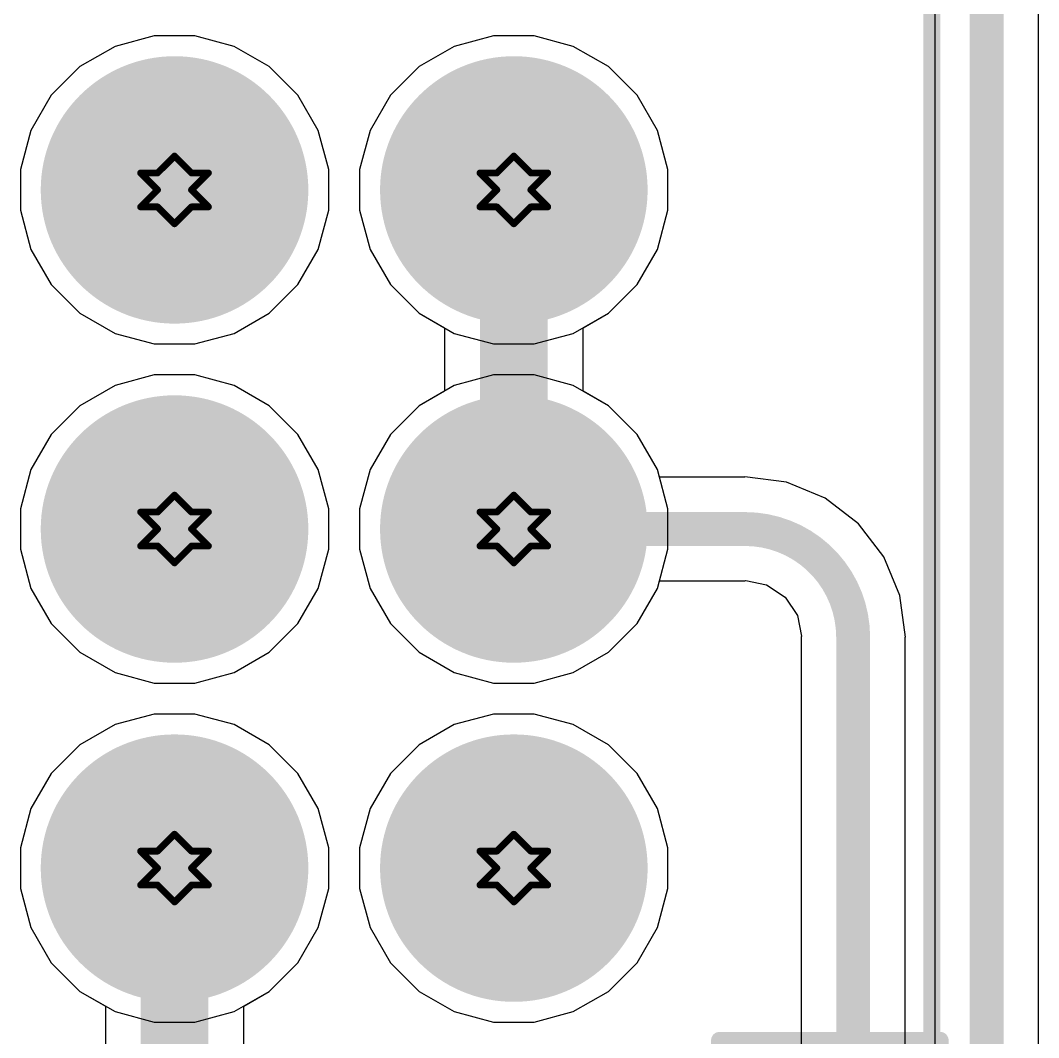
# Model space of a CAD drawing. Header units: inches. Extents: x -0.1 to 10.2, y 0 to 6.5.
# Drawn here: x 0.3845 to 0.6846, y 2.2654 to 2.5654 of the extents above; entities that cross this region are included whole.
import ezdxf

# ---------------------------------------------------------------- set-up
doc = ezdxf.new("R2010")
doc.units = ezdxf.units.IN
doc.header["$MEASUREMENT"] = 0
for name, color, linetype in [('Bottom Layer', 5, 'Continuous'), ('Bottom Overlay', 54, 'Continuous'), ('Bottom Solder', 6, 'Continuous'), ('Drill Drawing', 1, 'Continuous'), ('Multi-Layer', 9, 'Continuous'), ('Pad Holes', 156, 'Continuous'), ('Top Layer', 1, 'Continuous'), ('Top Solder', 216, 'Continuous')]:
    doc.layers.add(name, color=color, linetype=linetype)

# ---------------------------------------------------------------- blocks, each defined once
blk = doc.blocks.new('X9555WV_2_12_6TV01_B_57')
at = {"layer": 'Bottom Layer'}
h = blk.add_hatch(color=5, dxfattribs=at)
edge = h.paths.add_edge_path()
edge.add_arc((-0.35, 0.05), 0.03543, 0, 360)
h = blk.add_hatch(color=5, dxfattribs=at)
edge = h.paths.add_edge_path()
edge.add_arc((-0.25, 0.05), 0.03543, 0, 360)
h = blk.add_hatch(color=5, dxfattribs=at)
edge = h.paths.add_edge_path()
edge.add_arc((-0.15, 0.05), 0.03543, 0, 360)
h = blk.add_hatch(color=5, dxfattribs=at)
edge = h.paths.add_edge_path()
edge.add_arc((-0.35, -0.05), 0.03543, 0, 360)
h = blk.add_hatch(color=5, dxfattribs=at)
edge = h.paths.add_edge_path()
edge.add_arc((-0.25, -0.05), 0.03543, 0, 360)
h = blk.add_hatch(color=5, dxfattribs=at)
edge = h.paths.add_edge_path()
edge.add_arc((-0.15, -0.05), 0.03543, 0, 360)
at = {"layer": 'Bottom Solder'}
h = blk.add_hatch(color=6, dxfattribs=at)
edge = h.paths.add_edge_path()
edge.add_arc((-0.35, 0.05), 0.03943, 0, 360)
h = blk.add_hatch(color=6, dxfattribs=at)
edge = h.paths.add_edge_path()
edge.add_arc((-0.25, 0.05), 0.03943, 0, 360)
h = blk.add_hatch(color=6, dxfattribs=at)
edge = h.paths.add_edge_path()
edge.add_arc((-0.15, 0.05), 0.03943, 0, 360)
h = blk.add_hatch(color=6, dxfattribs=at)
edge = h.paths.add_edge_path()
edge.add_arc((-0.35, -0.05), 0.03943, 0, 360)
h = blk.add_hatch(color=6, dxfattribs=at)
edge = h.paths.add_edge_path()
edge.add_arc((-0.25, -0.05), 0.03943, 0, 360)
h = blk.add_hatch(color=6, dxfattribs=at)
edge = h.paths.add_edge_path()
edge.add_arc((-0.15, -0.05), 0.03943, 0, 360)
at = {"layer": 'Multi-Layer'}
h = blk.add_hatch(color=9, dxfattribs=at)
edge = h.paths.add_edge_path()
edge.add_arc((-0.35, 0.05), 0.03543, 0, 360)
h = blk.add_hatch(color=9, dxfattribs=at)
edge = h.paths.add_edge_path()
edge.add_arc((-0.25, 0.05), 0.03543, 0, 360)
h = blk.add_hatch(color=9, dxfattribs=at)
edge = h.paths.add_edge_path()
edge.add_arc((-0.15, 0.05), 0.03543, 0, 360)
h = blk.add_hatch(color=9, dxfattribs=at)
edge = h.paths.add_edge_path()
edge.add_arc((-0.35, -0.05), 0.03543, 0, 360)
h = blk.add_hatch(color=9, dxfattribs=at)
edge = h.paths.add_edge_path()
edge.add_arc((-0.25, -0.05), 0.03543, 0, 360)
h = blk.add_hatch(color=9, dxfattribs=at)
edge = h.paths.add_edge_path()
edge.add_arc((-0.15, -0.05), 0.03543, 0, 360)
at = {"layer": 'Pad Holes'}
h = blk.add_hatch(color=7, dxfattribs=at)
edge = h.paths.add_edge_path()
edge.add_arc((-0.35, 0.05), 0.02165, 0, 360)
h = blk.add_hatch(color=7, dxfattribs=at)
edge = h.paths.add_edge_path()
edge.add_arc((-0.25, 0.05), 0.02165, 0, 360)
h = blk.add_hatch(color=7, dxfattribs=at)
edge = h.paths.add_edge_path()
edge.add_arc((-0.15, 0.05), 0.02165, 0, 360)
h = blk.add_hatch(color=7, dxfattribs=at)
edge = h.paths.add_edge_path()
edge.add_arc((-0.35, -0.05), 0.02165, 0, 360)
h = blk.add_hatch(color=7, dxfattribs=at)
edge = h.paths.add_edge_path()
edge.add_arc((-0.25, -0.05), 0.02165, 0, 360)
h = blk.add_hatch(color=7, dxfattribs=at)
edge = h.paths.add_edge_path()
edge.add_arc((-0.15, -0.05), 0.02165, 0, 360)
at = {"layer": 'Top Layer'}
h = blk.add_hatch(color=1, dxfattribs=at)
edge = h.paths.add_edge_path()
edge.add_arc((-0.35, 0.05), 0.03543, 0, 360)
h = blk.add_hatch(color=1, dxfattribs=at)
edge = h.paths.add_edge_path()
edge.add_arc((-0.25, 0.05), 0.03543, 0, 360)
h = blk.add_hatch(color=1, dxfattribs=at)
edge = h.paths.add_edge_path()
edge.add_arc((-0.15, 0.05), 0.03543, 0, 360)
h = blk.add_hatch(color=1, dxfattribs=at)
edge = h.paths.add_edge_path()
edge.add_arc((-0.35, -0.05), 0.03543, 0, 360)
h = blk.add_hatch(color=1, dxfattribs=at)
edge = h.paths.add_edge_path()
edge.add_arc((-0.25, -0.05), 0.03543, 0, 360)
h = blk.add_hatch(color=1, dxfattribs=at)
edge = h.paths.add_edge_path()
edge.add_arc((-0.15, -0.05), 0.03543, 0, 360)
at = {"layer": 'Top Solder'}
h = blk.add_hatch(color=216, dxfattribs=at)
edge = h.paths.add_edge_path()
edge.add_arc((-0.35, 0.05), 0.03943, 0, 360)
h = blk.add_hatch(color=216, dxfattribs=at)
edge = h.paths.add_edge_path()
edge.add_arc((-0.25, 0.05), 0.03943, 0, 360)
h = blk.add_hatch(color=216, dxfattribs=at)
edge = h.paths.add_edge_path()
edge.add_arc((-0.15, 0.05), 0.03943, 0, 360)
h = blk.add_hatch(color=216, dxfattribs=at)
edge = h.paths.add_edge_path()
edge.add_arc((-0.35, -0.05), 0.03943, 0, 360)
h = blk.add_hatch(color=216, dxfattribs=at)
edge = h.paths.add_edge_path()
edge.add_arc((-0.25, -0.05), 0.03943, 0, 360)
h = blk.add_hatch(color=216, dxfattribs=at)
edge = h.paths.add_edge_path()
edge.add_arc((-0.15, -0.05), 0.03943, 0, 360)
at = {"layer": 'Bottom Overlay'}
for points in [[(0.1008, 0.17563, 0.005, 0.005, 0), (-0.0992, 0.17563, 0.005, 0.005, 0)], [(-0.0992, 0.11063, 0.005, 0.005, 0), (-0.0992, 0.17563, 0.005, 0.005, 0)], [(0.755, 0.17323, 0.005, 0.005, 0), (-0.755, 0.17323, 0.005, 0.005, 0)], [(0.1008, 0.11063, 0.005, 0.005, 0), (-0.0992, 0.11063, 0.005, 0.005, 0)]]:
    blk.add_lwpolyline(points, format="xyseb", dxfattribs=at)
for points in [[(-0.10045, 0.17563, 0.0025, 0.0025, 1), (-0.09795, 0.17563, 0.0025, 0.0025, 1)], [(-0.10045, 0.17563, 0.0025, 0.0025, 1), (-0.09795, 0.17563, 0.0025, 0.0025, 1)], [(-0.10045, 0.11063, 0.0025, 0.0025, 1), (-0.09795, 0.11063, 0.0025, 0.0025, 1)], [(-0.10045, 0.11063, 0.0025, 0.0025, 1), (-0.09795, 0.11063, 0.0025, 0.0025, 1)]]:
    blk.add_lwpolyline(points, format="xyseb", close=True, dxfattribs=at)

msp = doc.modelspace()

# ---------------------------------------------------------------- linework, layer by layer
at = {"layer": 'Bottom Layer'}
for p, q in [((0.654, 2.58583), (0.654, 1.46011)), ((0.68458, 1.45256), (0.68458, 2.58583)), ((0.42394, 2.56079), (0.41238, 2.55769)), ((0.4359, 2.56079), (0.42394, 2.56079)), ((0.44745, 2.55769), (0.4359, 2.56079)), ((0.52394, 2.56079), (0.51238, 2.55769)), ((0.5359, 2.56079), (0.52394, 2.56079)), ((0.54745, 2.55769), (0.5359, 2.56079)), ((0.41238, 2.55769), (0.40202, 2.55171)), ((0.45781, 2.55171), (0.44745, 2.55769)), ((0.51238, 2.55769), (0.50202, 2.55171)), ((0.55781, 2.55171), (0.54745, 2.55769)), ((0.40202, 2.55171), (0.39356, 2.54325)), ((0.46627, 2.54325), (0.45781, 2.55171)), ((0.50202, 2.55171), (0.49356, 2.54325)), ((0.56627, 2.54325), (0.55781, 2.55171)), ((0.39356, 2.54325), (0.38758, 2.53289)), ((0.47225, 2.53289), (0.46627, 2.54325)), ((0.49356, 2.54325), (0.48758, 2.53289)), ((0.57225, 2.53289), (0.56627, 2.54325)), ((0.38758, 2.53289), (0.38448, 2.52134)), ((0.47535, 2.52134), (0.47225, 2.53289)), ((0.48758, 2.53289), (0.48448, 2.52134)), ((0.57535, 2.52134), (0.57225, 2.53289)), ((0.38448, 2.52134), (0.38448, 2.50937)), ((0.47535, 2.50937), (0.47535, 2.52134)), ((0.48448, 2.52134), (0.48448, 2.50937)), ((0.57535, 2.50937), (0.57535, 2.52134)), ((0.38448, 2.50937), (0.38758, 2.49782)), ((0.47225, 2.49782), (0.47535, 2.50937)), ((0.48448, 2.50937), (0.48758, 2.49782)), ((0.57225, 2.49782), (0.57535, 2.50937)), ((0.38758, 2.49782), (0.39356, 2.48746)), ((0.46627, 2.48746), (0.47225, 2.49782)), ((0.48758, 2.49782), (0.49356, 2.48746)), ((0.56627, 2.48746), (0.57225, 2.49782)), ((0.39356, 2.48746), (0.40202, 2.479)), ((0.45781, 2.479), (0.46627, 2.48746)), ((0.49356, 2.48746), (0.50202, 2.479)), ((0.55781, 2.479), (0.56627, 2.48746)), ((0.40202, 2.479), (0.41238, 2.47302)), ((0.44745, 2.47302), (0.45781, 2.479)), ((0.50202, 2.479), (0.50953, 2.47467)), ((0.55031, 2.47467), (0.55781, 2.479)), ((0.41238, 2.47302), (0.42394, 2.46992)), ((0.4359, 2.46992), (0.44745, 2.47302)), ((0.50953, 2.47467), (0.50953, 2.45605)), ((0.55031, 2.45604), (0.55031, 2.47467)), ((0.42394, 2.46992), (0.4359, 2.46992)), ((0.42394, 2.46079), (0.41238, 2.45769)), ((0.4359, 2.46079), (0.42394, 2.46079)), ((0.44745, 2.45769), (0.4359, 2.46079)), ((0.41238, 2.45769), (0.40202, 2.45171)), ((0.45781, 2.45171), (0.44745, 2.45769)), ((0.50953, 2.45605), (0.50202, 2.45171)), ((0.55781, 2.45171), (0.55031, 2.45604)), ((0.40202, 2.45171), (0.39356, 2.44325)), ((0.46627, 2.44325), (0.45781, 2.45171)), ((0.50202, 2.45171), (0.49356, 2.44325)), ((0.56627, 2.44325), (0.55781, 2.45171)), ((0.39356, 2.44325), (0.38758, 2.43289)), ((0.47225, 2.43289), (0.46627, 2.44325)), ((0.49356, 2.44325), (0.48758, 2.43289)), ((0.57225, 2.43289), (0.56627, 2.44325)), ((0.38758, 2.43289), (0.38448, 2.42134)), ((0.47535, 2.42134), (0.47225, 2.43289)), ((0.48758, 2.43289), (0.48448, 2.42134)), ((0.57286, 2.43065), (0.57225, 2.43289)), ((0.59803, 2.43065), (0.57286, 2.43065)), ((0.61027, 2.42915), (0.59803, 2.43076)), ((0.59803, 2.43076), (0.59803, 2.43065)), ((0.59803, 2.43065), (0.59803, 2.43065)), ((0.62168, 2.42442), (0.61027, 2.42915)), ((0.63147, 2.41691), (0.62168, 2.42442)), ((0.38448, 2.42134), (0.38448, 2.40937)), ((0.47535, 2.40937), (0.47535, 2.42134)), ((0.48448, 2.42134), (0.48448, 2.40937)), ((0.63899, 2.40711), (0.63147, 2.41691)), ((0.38448, 2.40937), (0.38758, 2.39782)), ((0.47225, 2.39782), (0.47535, 2.40937)), ((0.48448, 2.40937), (0.48758, 2.39782)), ((0.64371, 2.39571), (0.63899, 2.40711)), ((0.38758, 2.39782), (0.39356, 2.38746)), ((0.46627, 2.38746), (0.47225, 2.39782)), ((0.48758, 2.39782), (0.49356, 2.38746)), ((0.56627, 2.38746), (0.57225, 2.39782)), ((0.57225, 2.39782), (0.57286, 2.40006)), ((0.57286, 2.40006), (0.59803, 2.40006)), ((0.59803, 2.40006), (0.59832, 2.40012)), ((0.59832, 2.40012), (0.60443, 2.3989)), ((0.60443, 2.3989), (0.60985, 2.39528)), ((0.60985, 2.39528), (0.61347, 2.38986)), ((0.64533, 2.38346), (0.64371, 2.39571)), ((0.61347, 2.38986), (0.61468, 2.38375)), ((0.39356, 2.38746), (0.40202, 2.379)), ((0.45781, 2.379), (0.46627, 2.38746)), ((0.49356, 2.38746), (0.50202, 2.379)), ((0.55781, 2.379), (0.56627, 2.38746)), ((0.61468, 2.38375), (0.61463, 2.38346)), ((0.61463, 2.38346), (0.61463, 1.42074)), ((0.64521, 1.46387), (0.64521, 2.38346)), ((0.64521, 2.38346), (0.64533, 2.38346)), ((0.40202, 2.379), (0.41238, 2.37302)), ((0.44745, 2.37302), (0.45781, 2.379)), ((0.50202, 2.379), (0.51238, 2.37302)), ((0.54745, 2.37302), (0.55781, 2.379)), ((0.41238, 2.37302), (0.42394, 2.36992)), ((0.4359, 2.36992), (0.44745, 2.37302)), ((0.51238, 2.37302), (0.52394, 2.36992)), ((0.5359, 2.36992), (0.54745, 2.37302)), ((0.42394, 2.36992), (0.4359, 2.36992)), ((0.52394, 2.36992), (0.5359, 2.36992)), ((0.42394, 2.36079), (0.41238, 2.35769)), ((0.4359, 2.36079), (0.42394, 2.36079)), ((0.44745, 2.35769), (0.4359, 2.36079)), ((0.52394, 2.36079), (0.51238, 2.35769)), ((0.5359, 2.36079), (0.52394, 2.36079)), ((0.54745, 2.35769), (0.5359, 2.36079)), ((0.41238, 2.35769), (0.40202, 2.35171)), ((0.45781, 2.35171), (0.44745, 2.35769)), ((0.51238, 2.35769), (0.50202, 2.35171)), ((0.55781, 2.35171), (0.54745, 2.35769)), ((0.40202, 2.35171), (0.39356, 2.34325)), ((0.46627, 2.34325), (0.45781, 2.35171)), ((0.50202, 2.35171), (0.49356, 2.34325)), ((0.56627, 2.34325), (0.55781, 2.35171)), ((0.39356, 2.34325), (0.38758, 2.33289)), ((0.47225, 2.33289), (0.46627, 2.34325)), ((0.49356, 2.34325), (0.48758, 2.33289)), ((0.57225, 2.33289), (0.56627, 2.34325)), ((0.38758, 2.33289), (0.38448, 2.32134)), ((0.47535, 2.32134), (0.47225, 2.33289)), ((0.48758, 2.33289), (0.48448, 2.32134)), ((0.57535, 2.32134), (0.57225, 2.33289)), ((0.38448, 2.32134), (0.38448, 2.30937)), ((0.47535, 2.30937), (0.47535, 2.32134)), ((0.48448, 2.32134), (0.48448, 2.30937)), ((0.57535, 2.30937), (0.57535, 2.32134)), ((0.38448, 2.30937), (0.38758, 2.29782)), ((0.47225, 2.29782), (0.47535, 2.30937)), ((0.48448, 2.30937), (0.48758, 2.29782)), ((0.57225, 2.29782), (0.57535, 2.30937)), ((0.38758, 2.29782), (0.39356, 2.28746)), ((0.46627, 2.28746), (0.47225, 2.29782)), ((0.48758, 2.29782), (0.49356, 2.28746)), ((0.56627, 2.28746), (0.57225, 2.29782)), ((0.39356, 2.28746), (0.40202, 2.279)), ((0.45781, 2.279), (0.46627, 2.28746)), ((0.49356, 2.28746), (0.50202, 2.279)), ((0.55781, 2.279), (0.56627, 2.28746)), ((0.40202, 2.279), (0.40953, 2.27467)), ((0.45031, 2.27467), (0.45781, 2.279)), ((0.50202, 2.279), (0.51238, 2.27302)), ((0.54745, 2.27302), (0.55781, 2.279)), ((0.40953, 2.27467), (0.40953, 2.25605)), ((0.45031, 2.25604), (0.45031, 2.27467)), ((0.51238, 2.27302), (0.52394, 2.26992)), ((0.5359, 2.26992), (0.54745, 2.27302)), ((0.52394, 2.26992), (0.5359, 2.26992))]:
    msp.add_line(p, q, dxfattribs=at)
for points in [[(0.66929, 1.43701, 0.01, 0.01, 0), (0.66929, 2.58583, 0.01, 0.01, 0)], [(0.52992, 2.41535, 0.02, 0.02, 0), (0.52992, 2.51535, 0.02, 0.02, 0)], [(0.52992, 2.41535, 0.01, 0.01, 0), (0.59803, 2.41535, 0.01, 0.01, 0)], [(0.59803, 2.41535, 0.01, 0.01, -0.414214), (0.62992, 2.38346, 0.01, 0.01, 0)], [(0.62992, 1.39764, 0.01, 0.01, 0), (0.62992, 2.38346, 0.01, 0.01, 0)], [(0.42992, 2.21535, 0.02, 0.02, 0), (0.42992, 2.31535, 0.02, 0.02, 0)]]:
    msp.add_lwpolyline(points, format="xyseb", dxfattribs=at)
for points in [[(0.52492, 2.51535, 0.01, 0.01, 1), (0.53492, 2.51535, 0.01, 0.01, 1)], [(0.52492, 2.41535, 0.01, 0.01, 1), (0.53492, 2.41535, 0.01, 0.01, 1)], [(0.52742, 2.41535, 0.005, 0.005, 1), (0.53242, 2.41535, 0.005, 0.005, 1)], [(0.59553, 2.41535, 0.005, 0.005, 1), (0.60053, 2.41535, 0.005, 0.005, 1)], [(0.59553, 2.41535, 0.005, 0.005, 1), (0.60053, 2.41535, 0.005, 0.005, 1)], [(0.62742, 2.38346, 0.005, 0.005, 1), (0.63242, 2.38346, 0.005, 0.005, 1)], [(0.62742, 2.38346, 0.005, 0.005, 1), (0.63242, 2.38346, 0.005, 0.005, 1)], [(0.42492, 2.31535, 0.01, 0.01, 1), (0.43492, 2.31535, 0.01, 0.01, 1)]]:
    msp.add_lwpolyline(points, format="xyseb", close=True, dxfattribs=at)
at = {"layer": 'Drill Drawing'}
for points in [[(0.42492, 2.52035, 0.002, 0.002, 0), (0.42992, 2.52535, 0.002, 0.002, 0)], [(0.42992, 2.52535, 0.002, 0.002, 0), (0.43492, 2.52035, 0.002, 0.002, 0)], [(0.52492, 2.52035, 0.002, 0.002, 0), (0.52992, 2.52535, 0.002, 0.002, 0)], [(0.52992, 2.52535, 0.002, 0.002, 0), (0.53492, 2.52035, 0.002, 0.002, 0)], [(0.41992, 2.52035, 0.002, 0.002, 0), (0.42492, 2.51535, 0.002, 0.002, 0)], [(0.41992, 2.52035, 0.002, 0.002, 0), (0.42492, 2.52035, 0.002, 0.002, 0)], [(0.43492, 2.52035, 0.002, 0.002, 0), (0.43992, 2.52035, 0.002, 0.002, 0)], [(0.43492, 2.51535, 0.002, 0.002, 0), (0.43992, 2.52035, 0.002, 0.002, 0)], [(0.51992, 2.52035, 0.002, 0.002, 0), (0.52492, 2.51535, 0.002, 0.002, 0)], [(0.51992, 2.52035, 0.002, 0.002, 0), (0.52492, 2.52035, 0.002, 0.002, 0)], [(0.53492, 2.52035, 0.002, 0.002, 0), (0.53992, 2.52035, 0.002, 0.002, 0)], [(0.53492, 2.51535, 0.002, 0.002, 0), (0.53992, 2.52035, 0.002, 0.002, 0)], [(0.41992, 2.51035, 0.002, 0.002, 0), (0.42492, 2.51535, 0.002, 0.002, 0)], [(0.43492, 2.51535, 0.002, 0.002, 0), (0.43992, 2.51035, 0.002, 0.002, 0)], [(0.51992, 2.51035, 0.002, 0.002, 0), (0.52492, 2.51535, 0.002, 0.002, 0)], [(0.53492, 2.51535, 0.002, 0.002, 0), (0.53992, 2.51035, 0.002, 0.002, 0)], [(0.41992, 2.51035, 0.002, 0.002, 0), (0.42492, 2.51035, 0.002, 0.002, 0)], [(0.42492, 2.51035, 0.002, 0.002, 0), (0.42992, 2.50535, 0.002, 0.002, 0)], [(0.42992, 2.50535, 0.002, 0.002, 0), (0.43492, 2.51035, 0.002, 0.002, 0)], [(0.43492, 2.51035, 0.002, 0.002, 0), (0.43992, 2.51035, 0.002, 0.002, 0)], [(0.51992, 2.51035, 0.002, 0.002, 0), (0.52492, 2.51035, 0.002, 0.002, 0)], [(0.52492, 2.51035, 0.002, 0.002, 0), (0.52992, 2.50535, 0.002, 0.002, 0)], [(0.52992, 2.50535, 0.002, 0.002, 0), (0.53492, 2.51035, 0.002, 0.002, 0)], [(0.53492, 2.51035, 0.002, 0.002, 0), (0.53992, 2.51035, 0.002, 0.002, 0)], [(0.42492, 2.42035, 0.002, 0.002, 0), (0.42992, 2.42535, 0.002, 0.002, 0)], [(0.42992, 2.42535, 0.002, 0.002, 0), (0.43492, 2.42035, 0.002, 0.002, 0)], [(0.52492, 2.42035, 0.002, 0.002, 0), (0.52992, 2.42535, 0.002, 0.002, 0)], [(0.52992, 2.42535, 0.002, 0.002, 0), (0.53492, 2.42035, 0.002, 0.002, 0)], [(0.41992, 2.42035, 0.002, 0.002, 0), (0.42492, 2.41535, 0.002, 0.002, 0)], [(0.41992, 2.42035, 0.002, 0.002, 0), (0.42492, 2.42035, 0.002, 0.002, 0)], [(0.43492, 2.42035, 0.002, 0.002, 0), (0.43992, 2.42035, 0.002, 0.002, 0)], [(0.43492, 2.41535, 0.002, 0.002, 0), (0.43992, 2.42035, 0.002, 0.002, 0)], [(0.51992, 2.42035, 0.002, 0.002, 0), (0.52492, 2.41535, 0.002, 0.002, 0)], [(0.51992, 2.42035, 0.002, 0.002, 0), (0.52492, 2.42035, 0.002, 0.002, 0)], [(0.53492, 2.42035, 0.002, 0.002, 0), (0.53992, 2.42035, 0.002, 0.002, 0)], [(0.53492, 2.41535, 0.002, 0.002, 0), (0.53992, 2.42035, 0.002, 0.002, 0)], [(0.41992, 2.41035, 0.002, 0.002, 0), (0.42492, 2.41535, 0.002, 0.002, 0)], [(0.43492, 2.41535, 0.002, 0.002, 0), (0.43992, 2.41035, 0.002, 0.002, 0)], [(0.51992, 2.41035, 0.002, 0.002, 0), (0.52492, 2.41535, 0.002, 0.002, 0)], [(0.53492, 2.41535, 0.002, 0.002, 0), (0.53992, 2.41035, 0.002, 0.002, 0)], [(0.41992, 2.41035, 0.002, 0.002, 0), (0.42492, 2.41035, 0.002, 0.002, 0)], [(0.42492, 2.41035, 0.002, 0.002, 0), (0.42992, 2.40535, 0.002, 0.002, 0)], [(0.42992, 2.40535, 0.002, 0.002, 0), (0.43492, 2.41035, 0.002, 0.002, 0)], [(0.43492, 2.41035, 0.002, 0.002, 0), (0.43992, 2.41035, 0.002, 0.002, 0)], [(0.51992, 2.41035, 0.002, 0.002, 0), (0.52492, 2.41035, 0.002, 0.002, 0)], [(0.52492, 2.41035, 0.002, 0.002, 0), (0.52992, 2.40535, 0.002, 0.002, 0)], [(0.52992, 2.40535, 0.002, 0.002, 0), (0.53492, 2.41035, 0.002, 0.002, 0)], [(0.53492, 2.41035, 0.002, 0.002, 0), (0.53992, 2.41035, 0.002, 0.002, 0)], [(0.42492, 2.32035, 0.002, 0.002, 0), (0.42992, 2.32535, 0.002, 0.002, 0)], [(0.42992, 2.32535, 0.002, 0.002, 0), (0.43492, 2.32035, 0.002, 0.002, 0)], [(0.52492, 2.32035, 0.002, 0.002, 0), (0.52992, 2.32535, 0.002, 0.002, 0)], [(0.52992, 2.32535, 0.002, 0.002, 0), (0.53492, 2.32035, 0.002, 0.002, 0)], [(0.41992, 2.32035, 0.002, 0.002, 0), (0.42492, 2.31535, 0.002, 0.002, 0)], [(0.41992, 2.32035, 0.002, 0.002, 0), (0.42492, 2.32035, 0.002, 0.002, 0)], [(0.43492, 2.32035, 0.002, 0.002, 0), (0.43992, 2.32035, 0.002, 0.002, 0)], [(0.43492, 2.31535, 0.002, 0.002, 0), (0.43992, 2.32035, 0.002, 0.002, 0)], [(0.51992, 2.32035, 0.002, 0.002, 0), (0.52492, 2.31535, 0.002, 0.002, 0)], [(0.51992, 2.32035, 0.002, 0.002, 0), (0.52492, 2.32035, 0.002, 0.002, 0)], [(0.53492, 2.32035, 0.002, 0.002, 0), (0.53992, 2.32035, 0.002, 0.002, 0)], [(0.53492, 2.31535, 0.002, 0.002, 0), (0.53992, 2.32035, 0.002, 0.002, 0)], [(0.41992, 2.31035, 0.002, 0.002, 0), (0.42492, 2.31535, 0.002, 0.002, 0)], [(0.43492, 2.31535, 0.002, 0.002, 0), (0.43992, 2.31035, 0.002, 0.002, 0)], [(0.51992, 2.31035, 0.002, 0.002, 0), (0.52492, 2.31535, 0.002, 0.002, 0)], [(0.53492, 2.31535, 0.002, 0.002, 0), (0.53992, 2.31035, 0.002, 0.002, 0)], [(0.41992, 2.31035, 0.002, 0.002, 0), (0.42492, 2.31035, 0.002, 0.002, 0)], [(0.42492, 2.31035, 0.002, 0.002, 0), (0.42992, 2.30535, 0.002, 0.002, 0)], [(0.42992, 2.30535, 0.002, 0.002, 0), (0.43492, 2.31035, 0.002, 0.002, 0)], [(0.43492, 2.31035, 0.002, 0.002, 0), (0.43992, 2.31035, 0.002, 0.002, 0)], [(0.51992, 2.31035, 0.002, 0.002, 0), (0.52492, 2.31035, 0.002, 0.002, 0)], [(0.52492, 2.31035, 0.002, 0.002, 0), (0.52992, 2.30535, 0.002, 0.002, 0)], [(0.52992, 2.30535, 0.002, 0.002, 0), (0.53492, 2.31035, 0.002, 0.002, 0)], [(0.53492, 2.31035, 0.002, 0.002, 0), (0.53992, 2.31035, 0.002, 0.002, 0)]]:
    msp.add_lwpolyline(points, format="xyseb", dxfattribs=at)
for points in [[(0.42942, 2.52535, 0.001, 0.001, 1), (0.43042, 2.52535, 0.001, 0.001, 1)], [(0.42942, 2.52535, 0.001, 0.001, 1), (0.43042, 2.52535, 0.001, 0.001, 1)], [(0.52942, 2.52535, 0.001, 0.001, 1), (0.53042, 2.52535, 0.001, 0.001, 1)], [(0.52942, 2.52535, 0.001, 0.001, 1), (0.53042, 2.52535, 0.001, 0.001, 1)], [(0.41942, 2.52035, 0.001, 0.001, 1), (0.42042, 2.52035, 0.001, 0.001, 1)], [(0.41942, 2.52035, 0.001, 0.001, 1), (0.42042, 2.52035, 0.001, 0.001, 1)], [(0.42442, 2.52035, 0.001, 0.001, 1), (0.42542, 2.52035, 0.001, 0.001, 1)], [(0.42442, 2.52035, 0.001, 0.001, 1), (0.42542, 2.52035, 0.001, 0.001, 1)], [(0.43442, 2.52035, 0.001, 0.001, 1), (0.43542, 2.52035, 0.001, 0.001, 1)], [(0.43442, 2.52035, 0.001, 0.001, 1), (0.43542, 2.52035, 0.001, 0.001, 1)], [(0.43942, 2.52035, 0.001, 0.001, 1), (0.44042, 2.52035, 0.001, 0.001, 1)], [(0.43942, 2.52035, 0.001, 0.001, 1), (0.44042, 2.52035, 0.001, 0.001, 1)], [(0.51942, 2.52035, 0.001, 0.001, 1), (0.52042, 2.52035, 0.001, 0.001, 1)], [(0.51942, 2.52035, 0.001, 0.001, 1), (0.52042, 2.52035, 0.001, 0.001, 1)], [(0.52442, 2.52035, 0.001, 0.001, 1), (0.52542, 2.52035, 0.001, 0.001, 1)], [(0.52442, 2.52035, 0.001, 0.001, 1), (0.52542, 2.52035, 0.001, 0.001, 1)], [(0.53442, 2.52035, 0.001, 0.001, 1), (0.53542, 2.52035, 0.001, 0.001, 1)], [(0.53442, 2.52035, 0.001, 0.001, 1), (0.53542, 2.52035, 0.001, 0.001, 1)], [(0.53942, 2.52035, 0.001, 0.001, 1), (0.54042, 2.52035, 0.001, 0.001, 1)], [(0.53942, 2.52035, 0.001, 0.001, 1), (0.54042, 2.52035, 0.001, 0.001, 1)], [(0.42442, 2.51535, 0.001, 0.001, 1), (0.42542, 2.51535, 0.001, 0.001, 1)], [(0.42442, 2.51535, 0.001, 0.001, 1), (0.42542, 2.51535, 0.001, 0.001, 1)], [(0.43442, 2.51535, 0.001, 0.001, 1), (0.43542, 2.51535, 0.001, 0.001, 1)], [(0.43442, 2.51535, 0.001, 0.001, 1), (0.43542, 2.51535, 0.001, 0.001, 1)], [(0.52442, 2.51535, 0.001, 0.001, 1), (0.52542, 2.51535, 0.001, 0.001, 1)], [(0.52442, 2.51535, 0.001, 0.001, 1), (0.52542, 2.51535, 0.001, 0.001, 1)], [(0.53442, 2.51535, 0.001, 0.001, 1), (0.53542, 2.51535, 0.001, 0.001, 1)], [(0.53442, 2.51535, 0.001, 0.001, 1), (0.53542, 2.51535, 0.001, 0.001, 1)], [(0.41942, 2.51035, 0.001, 0.001, 1), (0.42042, 2.51035, 0.001, 0.001, 1)], [(0.41942, 2.51035, 0.001, 0.001, 1), (0.42042, 2.51035, 0.001, 0.001, 1)], [(0.42442, 2.51035, 0.001, 0.001, 1), (0.42542, 2.51035, 0.001, 0.001, 1)], [(0.42442, 2.51035, 0.001, 0.001, 1), (0.42542, 2.51035, 0.001, 0.001, 1)], [(0.43442, 2.51035, 0.001, 0.001, 1), (0.43542, 2.51035, 0.001, 0.001, 1)], [(0.43442, 2.51035, 0.001, 0.001, 1), (0.43542, 2.51035, 0.001, 0.001, 1)], [(0.43942, 2.51035, 0.001, 0.001, 1), (0.44042, 2.51035, 0.001, 0.001, 1)], [(0.43942, 2.51035, 0.001, 0.001, 1), (0.44042, 2.51035, 0.001, 0.001, 1)], [(0.51942, 2.51035, 0.001, 0.001, 1), (0.52042, 2.51035, 0.001, 0.001, 1)], [(0.51942, 2.51035, 0.001, 0.001, 1), (0.52042, 2.51035, 0.001, 0.001, 1)], [(0.52442, 2.51035, 0.001, 0.001, 1), (0.52542, 2.51035, 0.001, 0.001, 1)], [(0.52442, 2.51035, 0.001, 0.001, 1), (0.52542, 2.51035, 0.001, 0.001, 1)], [(0.53442, 2.51035, 0.001, 0.001, 1), (0.53542, 2.51035, 0.001, 0.001, 1)], [(0.53442, 2.51035, 0.001, 0.001, 1), (0.53542, 2.51035, 0.001, 0.001, 1)], [(0.53942, 2.51035, 0.001, 0.001, 1), (0.54042, 2.51035, 0.001, 0.001, 1)], [(0.53942, 2.51035, 0.001, 0.001, 1), (0.54042, 2.51035, 0.001, 0.001, 1)], [(0.42942, 2.50535, 0.001, 0.001, 1), (0.43042, 2.50535, 0.001, 0.001, 1)], [(0.42942, 2.50535, 0.001, 0.001, 1), (0.43042, 2.50535, 0.001, 0.001, 1)], [(0.52942, 2.50535, 0.001, 0.001, 1), (0.53042, 2.50535, 0.001, 0.001, 1)], [(0.52942, 2.50535, 0.001, 0.001, 1), (0.53042, 2.50535, 0.001, 0.001, 1)], [(0.42942, 2.42535, 0.001, 0.001, 1), (0.43042, 2.42535, 0.001, 0.001, 1)], [(0.42942, 2.42535, 0.001, 0.001, 1), (0.43042, 2.42535, 0.001, 0.001, 1)], [(0.52942, 2.42535, 0.001, 0.001, 1), (0.53042, 2.42535, 0.001, 0.001, 1)], [(0.52942, 2.42535, 0.001, 0.001, 1), (0.53042, 2.42535, 0.001, 0.001, 1)], [(0.41942, 2.42035, 0.001, 0.001, 1), (0.42042, 2.42035, 0.001, 0.001, 1)], [(0.41942, 2.42035, 0.001, 0.001, 1), (0.42042, 2.42035, 0.001, 0.001, 1)], [(0.42442, 2.42035, 0.001, 0.001, 1), (0.42542, 2.42035, 0.001, 0.001, 1)], [(0.42442, 2.42035, 0.001, 0.001, 1), (0.42542, 2.42035, 0.001, 0.001, 1)], [(0.43442, 2.42035, 0.001, 0.001, 1), (0.43542, 2.42035, 0.001, 0.001, 1)], [(0.43442, 2.42035, 0.001, 0.001, 1), (0.43542, 2.42035, 0.001, 0.001, 1)], [(0.43942, 2.42035, 0.001, 0.001, 1), (0.44042, 2.42035, 0.001, 0.001, 1)], [(0.43942, 2.42035, 0.001, 0.001, 1), (0.44042, 2.42035, 0.001, 0.001, 1)], [(0.51942, 2.42035, 0.001, 0.001, 1), (0.52042, 2.42035, 0.001, 0.001, 1)], [(0.51942, 2.42035, 0.001, 0.001, 1), (0.52042, 2.42035, 0.001, 0.001, 1)], [(0.52442, 2.42035, 0.001, 0.001, 1), (0.52542, 2.42035, 0.001, 0.001, 1)], [(0.52442, 2.42035, 0.001, 0.001, 1), (0.52542, 2.42035, 0.001, 0.001, 1)], [(0.53442, 2.42035, 0.001, 0.001, 1), (0.53542, 2.42035, 0.001, 0.001, 1)], [(0.53442, 2.42035, 0.001, 0.001, 1), (0.53542, 2.42035, 0.001, 0.001, 1)], [(0.53942, 2.42035, 0.001, 0.001, 1), (0.54042, 2.42035, 0.001, 0.001, 1)], [(0.53942, 2.42035, 0.001, 0.001, 1), (0.54042, 2.42035, 0.001, 0.001, 1)], [(0.42442, 2.41535, 0.001, 0.001, 1), (0.42542, 2.41535, 0.001, 0.001, 1)], [(0.42442, 2.41535, 0.001, 0.001, 1), (0.42542, 2.41535, 0.001, 0.001, 1)], [(0.43442, 2.41535, 0.001, 0.001, 1), (0.43542, 2.41535, 0.001, 0.001, 1)], [(0.43442, 2.41535, 0.001, 0.001, 1), (0.43542, 2.41535, 0.001, 0.001, 1)], [(0.52442, 2.41535, 0.001, 0.001, 1), (0.52542, 2.41535, 0.001, 0.001, 1)], [(0.52442, 2.41535, 0.001, 0.001, 1), (0.52542, 2.41535, 0.001, 0.001, 1)], [(0.53442, 2.41535, 0.001, 0.001, 1), (0.53542, 2.41535, 0.001, 0.001, 1)], [(0.53442, 2.41535, 0.001, 0.001, 1), (0.53542, 2.41535, 0.001, 0.001, 1)], [(0.41942, 2.41035, 0.001, 0.001, 1), (0.42042, 2.41035, 0.001, 0.001, 1)], [(0.41942, 2.41035, 0.001, 0.001, 1), (0.42042, 2.41035, 0.001, 0.001, 1)], [(0.42442, 2.41035, 0.001, 0.001, 1), (0.42542, 2.41035, 0.001, 0.001, 1)], [(0.42442, 2.41035, 0.001, 0.001, 1), (0.42542, 2.41035, 0.001, 0.001, 1)], [(0.43442, 2.41035, 0.001, 0.001, 1), (0.43542, 2.41035, 0.001, 0.001, 1)], [(0.43442, 2.41035, 0.001, 0.001, 1), (0.43542, 2.41035, 0.001, 0.001, 1)], [(0.43942, 2.41035, 0.001, 0.001, 1), (0.44042, 2.41035, 0.001, 0.001, 1)], [(0.43942, 2.41035, 0.001, 0.001, 1), (0.44042, 2.41035, 0.001, 0.001, 1)], [(0.51942, 2.41035, 0.001, 0.001, 1), (0.52042, 2.41035, 0.001, 0.001, 1)], [(0.51942, 2.41035, 0.001, 0.001, 1), (0.52042, 2.41035, 0.001, 0.001, 1)], [(0.52442, 2.41035, 0.001, 0.001, 1), (0.52542, 2.41035, 0.001, 0.001, 1)], [(0.52442, 2.41035, 0.001, 0.001, 1), (0.52542, 2.41035, 0.001, 0.001, 1)], [(0.53442, 2.41035, 0.001, 0.001, 1), (0.53542, 2.41035, 0.001, 0.001, 1)], [(0.53442, 2.41035, 0.001, 0.001, 1), (0.53542, 2.41035, 0.001, 0.001, 1)], [(0.53942, 2.41035, 0.001, 0.001, 1), (0.54042, 2.41035, 0.001, 0.001, 1)], [(0.53942, 2.41035, 0.001, 0.001, 1), (0.54042, 2.41035, 0.001, 0.001, 1)], [(0.42942, 2.40535, 0.001, 0.001, 1), (0.43042, 2.40535, 0.001, 0.001, 1)], [(0.42942, 2.40535, 0.001, 0.001, 1), (0.43042, 2.40535, 0.001, 0.001, 1)], [(0.52942, 2.40535, 0.001, 0.001, 1), (0.53042, 2.40535, 0.001, 0.001, 1)], [(0.52942, 2.40535, 0.001, 0.001, 1), (0.53042, 2.40535, 0.001, 0.001, 1)], [(0.42942, 2.32535, 0.001, 0.001, 1), (0.43042, 2.32535, 0.001, 0.001, 1)], [(0.42942, 2.32535, 0.001, 0.001, 1), (0.43042, 2.32535, 0.001, 0.001, 1)], [(0.52942, 2.32535, 0.001, 0.001, 1), (0.53042, 2.32535, 0.001, 0.001, 1)], [(0.52942, 2.32535, 0.001, 0.001, 1), (0.53042, 2.32535, 0.001, 0.001, 1)], [(0.41942, 2.32035, 0.001, 0.001, 1), (0.42042, 2.32035, 0.001, 0.001, 1)], [(0.41942, 2.32035, 0.001, 0.001, 1), (0.42042, 2.32035, 0.001, 0.001, 1)], [(0.42442, 2.32035, 0.001, 0.001, 1), (0.42542, 2.32035, 0.001, 0.001, 1)], [(0.42442, 2.32035, 0.001, 0.001, 1), (0.42542, 2.32035, 0.001, 0.001, 1)], [(0.43442, 2.32035, 0.001, 0.001, 1), (0.43542, 2.32035, 0.001, 0.001, 1)], [(0.43442, 2.32035, 0.001, 0.001, 1), (0.43542, 2.32035, 0.001, 0.001, 1)], [(0.43942, 2.32035, 0.001, 0.001, 1), (0.44042, 2.32035, 0.001, 0.001, 1)], [(0.43942, 2.32035, 0.001, 0.001, 1), (0.44042, 2.32035, 0.001, 0.001, 1)], [(0.51942, 2.32035, 0.001, 0.001, 1), (0.52042, 2.32035, 0.001, 0.001, 1)], [(0.51942, 2.32035, 0.001, 0.001, 1), (0.52042, 2.32035, 0.001, 0.001, 1)], [(0.52442, 2.32035, 0.001, 0.001, 1), (0.52542, 2.32035, 0.001, 0.001, 1)], [(0.52442, 2.32035, 0.001, 0.001, 1), (0.52542, 2.32035, 0.001, 0.001, 1)], [(0.53442, 2.32035, 0.001, 0.001, 1), (0.53542, 2.32035, 0.001, 0.001, 1)], [(0.53442, 2.32035, 0.001, 0.001, 1), (0.53542, 2.32035, 0.001, 0.001, 1)], [(0.53942, 2.32035, 0.001, 0.001, 1), (0.54042, 2.32035, 0.001, 0.001, 1)], [(0.53942, 2.32035, 0.001, 0.001, 1), (0.54042, 2.32035, 0.001, 0.001, 1)], [(0.42442, 2.31535, 0.001, 0.001, 1), (0.42542, 2.31535, 0.001, 0.001, 1)], [(0.42442, 2.31535, 0.001, 0.001, 1), (0.42542, 2.31535, 0.001, 0.001, 1)], [(0.43442, 2.31535, 0.001, 0.001, 1), (0.43542, 2.31535, 0.001, 0.001, 1)], [(0.43442, 2.31535, 0.001, 0.001, 1), (0.43542, 2.31535, 0.001, 0.001, 1)], [(0.52442, 2.31535, 0.001, 0.001, 1), (0.52542, 2.31535, 0.001, 0.001, 1)], [(0.52442, 2.31535, 0.001, 0.001, 1), (0.52542, 2.31535, 0.001, 0.001, 1)], [(0.53442, 2.31535, 0.001, 0.001, 1), (0.53542, 2.31535, 0.001, 0.001, 1)], [(0.53442, 2.31535, 0.001, 0.001, 1), (0.53542, 2.31535, 0.001, 0.001, 1)], [(0.41942, 2.31035, 0.001, 0.001, 1), (0.42042, 2.31035, 0.001, 0.001, 1)], [(0.41942, 2.31035, 0.001, 0.001, 1), (0.42042, 2.31035, 0.001, 0.001, 1)], [(0.42442, 2.31035, 0.001, 0.001, 1), (0.42542, 2.31035, 0.001, 0.001, 1)], [(0.42442, 2.31035, 0.001, 0.001, 1), (0.42542, 2.31035, 0.001, 0.001, 1)], [(0.43442, 2.31035, 0.001, 0.001, 1), (0.43542, 2.31035, 0.001, 0.001, 1)], [(0.43442, 2.31035, 0.001, 0.001, 1), (0.43542, 2.31035, 0.001, 0.001, 1)], [(0.43942, 2.31035, 0.001, 0.001, 1), (0.44042, 2.31035, 0.001, 0.001, 1)], [(0.43942, 2.31035, 0.001, 0.001, 1), (0.44042, 2.31035, 0.001, 0.001, 1)], [(0.51942, 2.31035, 0.001, 0.001, 1), (0.52042, 2.31035, 0.001, 0.001, 1)], [(0.51942, 2.31035, 0.001, 0.001, 1), (0.52042, 2.31035, 0.001, 0.001, 1)], [(0.52442, 2.31035, 0.001, 0.001, 1), (0.52542, 2.31035, 0.001, 0.001, 1)], [(0.52442, 2.31035, 0.001, 0.001, 1), (0.52542, 2.31035, 0.001, 0.001, 1)], [(0.53442, 2.31035, 0.001, 0.001, 1), (0.53542, 2.31035, 0.001, 0.001, 1)], [(0.53442, 2.31035, 0.001, 0.001, 1), (0.53542, 2.31035, 0.001, 0.001, 1)], [(0.53942, 2.31035, 0.001, 0.001, 1), (0.54042, 2.31035, 0.001, 0.001, 1)], [(0.53942, 2.31035, 0.001, 0.001, 1), (0.54042, 2.31035, 0.001, 0.001, 1)], [(0.42942, 2.30535, 0.001, 0.001, 1), (0.43042, 2.30535, 0.001, 0.001, 1)], [(0.42942, 2.30535, 0.001, 0.001, 1), (0.43042, 2.30535, 0.001, 0.001, 1)], [(0.52942, 2.30535, 0.001, 0.001, 1), (0.53042, 2.30535, 0.001, 0.001, 1)], [(0.52942, 2.30535, 0.001, 0.001, 1), (0.53042, 2.30535, 0.001, 0.001, 1)]]:
    msp.add_lwpolyline(points, format="xyseb", close=True, dxfattribs=at)
at = {"layer": 'Top Layer'}
for p, q in [((0.42394, 2.56079), (0.41238, 2.55769)), ((0.4359, 2.56079), (0.42394, 2.56079)), ((0.44745, 2.55769), (0.4359, 2.56079)), ((0.52394, 2.56079), (0.51238, 2.55769)), ((0.5359, 2.56079), (0.52394, 2.56079)), ((0.54745, 2.55769), (0.5359, 2.56079)), ((0.41238, 2.55769), (0.40202, 2.55171)), ((0.45781, 2.55171), (0.44745, 2.55769)), ((0.51238, 2.55769), (0.50202, 2.55171)), ((0.55781, 2.55171), (0.54745, 2.55769)), ((0.40202, 2.55171), (0.39356, 2.54325)), ((0.46627, 2.54325), (0.45781, 2.55171)), ((0.50202, 2.55171), (0.49356, 2.54325)), ((0.56627, 2.54325), (0.55781, 2.55171)), ((0.39356, 2.54325), (0.38758, 2.53289)), ((0.47225, 2.53289), (0.46627, 2.54325)), ((0.49356, 2.54325), (0.48758, 2.53289)), ((0.57225, 2.53289), (0.56627, 2.54325)), ((0.38758, 2.53289), (0.38448, 2.52134)), ((0.47535, 2.52134), (0.47225, 2.53289)), ((0.48758, 2.53289), (0.48448, 2.52134)), ((0.57535, 2.52134), (0.57225, 2.53289)), ((0.38448, 2.52134), (0.38448, 2.50937)), ((0.47535, 2.50937), (0.47535, 2.52134)), ((0.48448, 2.52134), (0.48448, 2.50937)), ((0.57535, 2.50937), (0.57535, 2.52134)), ((0.38448, 2.50937), (0.38758, 2.49782)), ((0.47225, 2.49782), (0.47535, 2.50937)), ((0.48448, 2.50937), (0.48758, 2.49782)), ((0.57225, 2.49782), (0.57535, 2.50937)), ((0.38758, 2.49782), (0.39356, 2.48746)), ((0.46627, 2.48746), (0.47225, 2.49782)), ((0.48758, 2.49782), (0.49356, 2.48746)), ((0.56627, 2.48746), (0.57225, 2.49782)), ((0.39356, 2.48746), (0.40202, 2.479)), ((0.45781, 2.479), (0.46627, 2.48746)), ((0.49356, 2.48746), (0.50202, 2.479)), ((0.55781, 2.479), (0.56627, 2.48746)), ((0.40202, 2.479), (0.41238, 2.47302)), ((0.44745, 2.47302), (0.45781, 2.479)), ((0.50202, 2.479), (0.51238, 2.47302)), ((0.54745, 2.47302), (0.55781, 2.479)), ((0.41238, 2.47302), (0.42394, 2.46992)), ((0.4359, 2.46992), (0.44745, 2.47302)), ((0.51238, 2.47302), (0.52394, 2.46992)), ((0.5359, 2.46992), (0.54745, 2.47302)), ((0.42394, 2.46992), (0.4359, 2.46992)), ((0.52394, 2.46992), (0.5359, 2.46992)), ((0.42394, 2.46079), (0.41238, 2.45769)), ((0.4359, 2.46079), (0.42394, 2.46079)), ((0.44745, 2.45769), (0.4359, 2.46079)), ((0.52394, 2.46079), (0.51238, 2.45769)), ((0.5359, 2.46079), (0.52394, 2.46079)), ((0.54745, 2.45769), (0.5359, 2.46079)), ((0.41238, 2.45769), (0.40202, 2.45171)), ((0.45781, 2.45171), (0.44745, 2.45769)), ((0.51238, 2.45769), (0.50202, 2.45171)), ((0.55781, 2.45171), (0.54745, 2.45769)), ((0.40202, 2.45171), (0.39356, 2.44325)), ((0.46627, 2.44325), (0.45781, 2.45171)), ((0.50202, 2.45171), (0.49356, 2.44325)), ((0.56627, 2.44325), (0.55781, 2.45171)), ((0.39356, 2.44325), (0.38758, 2.43289)), ((0.47225, 2.43289), (0.46627, 2.44325)), ((0.49356, 2.44325), (0.48758, 2.43289)), ((0.57225, 2.43289), (0.56627, 2.44325)), ((0.38758, 2.43289), (0.38448, 2.42134)), ((0.47535, 2.42134), (0.47225, 2.43289)), ((0.48758, 2.43289), (0.48448, 2.42134)), ((0.57535, 2.42134), (0.57225, 2.43289)), ((0.38448, 2.42134), (0.38448, 2.40937)), ((0.47535, 2.40937), (0.47535, 2.42134)), ((0.48448, 2.42134), (0.48448, 2.40937)), ((0.57535, 2.40937), (0.57535, 2.42134)), ((0.38448, 2.40937), (0.38758, 2.39782)), ((0.47225, 2.39782), (0.47535, 2.40937)), ((0.48448, 2.40937), (0.48758, 2.39782)), ((0.57225, 2.39782), (0.57535, 2.40937)), ((0.38758, 2.39782), (0.39356, 2.38746)), ((0.46627, 2.38746), (0.47225, 2.39782)), ((0.48758, 2.39782), (0.49356, 2.38746)), ((0.56627, 2.38746), (0.57225, 2.39782)), ((0.39356, 2.38746), (0.40202, 2.379)), ((0.45781, 2.379), (0.46627, 2.38746)), ((0.49356, 2.38746), (0.50202, 2.379)), ((0.55781, 2.379), (0.56627, 2.38746)), ((0.40202, 2.379), (0.41238, 2.37302)), ((0.44745, 2.37302), (0.45781, 2.379)), ((0.50202, 2.379), (0.51238, 2.37302)), ((0.54745, 2.37302), (0.55781, 2.379)), ((0.41238, 2.37302), (0.42394, 2.36992)), ((0.4359, 2.36992), (0.44745, 2.37302)), ((0.51238, 2.37302), (0.52394, 2.36992)), ((0.5359, 2.36992), (0.54745, 2.37302)), ((0.42394, 2.36992), (0.4359, 2.36992)), ((0.52394, 2.36992), (0.5359, 2.36992)), ((0.42394, 2.36079), (0.41238, 2.35769)), ((0.4359, 2.36079), (0.42394, 2.36079)), ((0.44745, 2.35769), (0.4359, 2.36079)), ((0.52394, 2.36079), (0.51238, 2.35769)), ((0.5359, 2.36079), (0.52394, 2.36079)), ((0.54745, 2.35769), (0.5359, 2.36079)), ((0.41238, 2.35769), (0.40202, 2.35171)), ((0.45781, 2.35171), (0.44745, 2.35769)), ((0.51238, 2.35769), (0.50202, 2.35171)), ((0.55781, 2.35171), (0.54745, 2.35769)), ((0.40202, 2.35171), (0.39356, 2.34325)), ((0.46627, 2.34325), (0.45781, 2.35171)), ((0.50202, 2.35171), (0.49356, 2.34325)), ((0.56627, 2.34325), (0.55781, 2.35171)), ((0.39356, 2.34325), (0.38758, 2.33289)), ((0.47225, 2.33289), (0.46627, 2.34325)), ((0.49356, 2.34325), (0.48758, 2.33289)), ((0.57225, 2.33289), (0.56627, 2.34325)), ((0.38758, 2.33289), (0.38448, 2.32134)), ((0.47535, 2.32134), (0.47225, 2.33289)), ((0.48758, 2.33289), (0.48448, 2.32134)), ((0.57535, 2.32134), (0.57225, 2.33289)), ((0.38448, 2.32134), (0.38448, 2.30937)), ((0.47535, 2.30937), (0.47535, 2.32134)), ((0.48448, 2.32134), (0.48448, 2.30937)), ((0.57535, 2.30937), (0.57535, 2.32134)), ((0.38448, 2.30937), (0.38758, 2.29782)), ((0.47225, 2.29782), (0.47535, 2.30937)), ((0.48448, 2.30937), (0.48758, 2.29782)), ((0.57225, 2.29782), (0.57535, 2.30937)), ((0.38758, 2.29782), (0.39356, 2.28746)), ((0.46627, 2.28746), (0.47225, 2.29782)), ((0.48758, 2.29782), (0.49356, 2.28746)), ((0.56627, 2.28746), (0.57225, 2.29782)), ((0.39356, 2.28746), (0.40202, 2.279)), ((0.45781, 2.279), (0.46627, 2.28746)), ((0.49356, 2.28746), (0.50202, 2.279)), ((0.55781, 2.279), (0.56627, 2.28746)), ((0.40202, 2.279), (0.41238, 2.27302)), ((0.44745, 2.27302), (0.45781, 2.279)), ((0.50202, 2.279), (0.51238, 2.27302)), ((0.54745, 2.27302), (0.55781, 2.279)), ((0.41238, 2.27302), (0.42394, 2.26992)), ((0.4359, 2.26992), (0.44745, 2.27302)), ((0.51238, 2.27302), (0.52394, 2.26992)), ((0.5359, 2.26992), (0.54745, 2.27302)), ((0.42394, 2.26992), (0.4359, 2.26992)), ((0.52394, 2.26992), (0.5359, 2.26992))]:
    msp.add_line(p, q, dxfattribs=at)

# ---------------------------------------------------------------- block references
at = {"rotation": 270}
msp.add_blockref('X9555WV_2_12_6TV01_B_57', (0.47992, 2.16535), dxfattribs=at)

doc.saveas('drawing.dxf')
